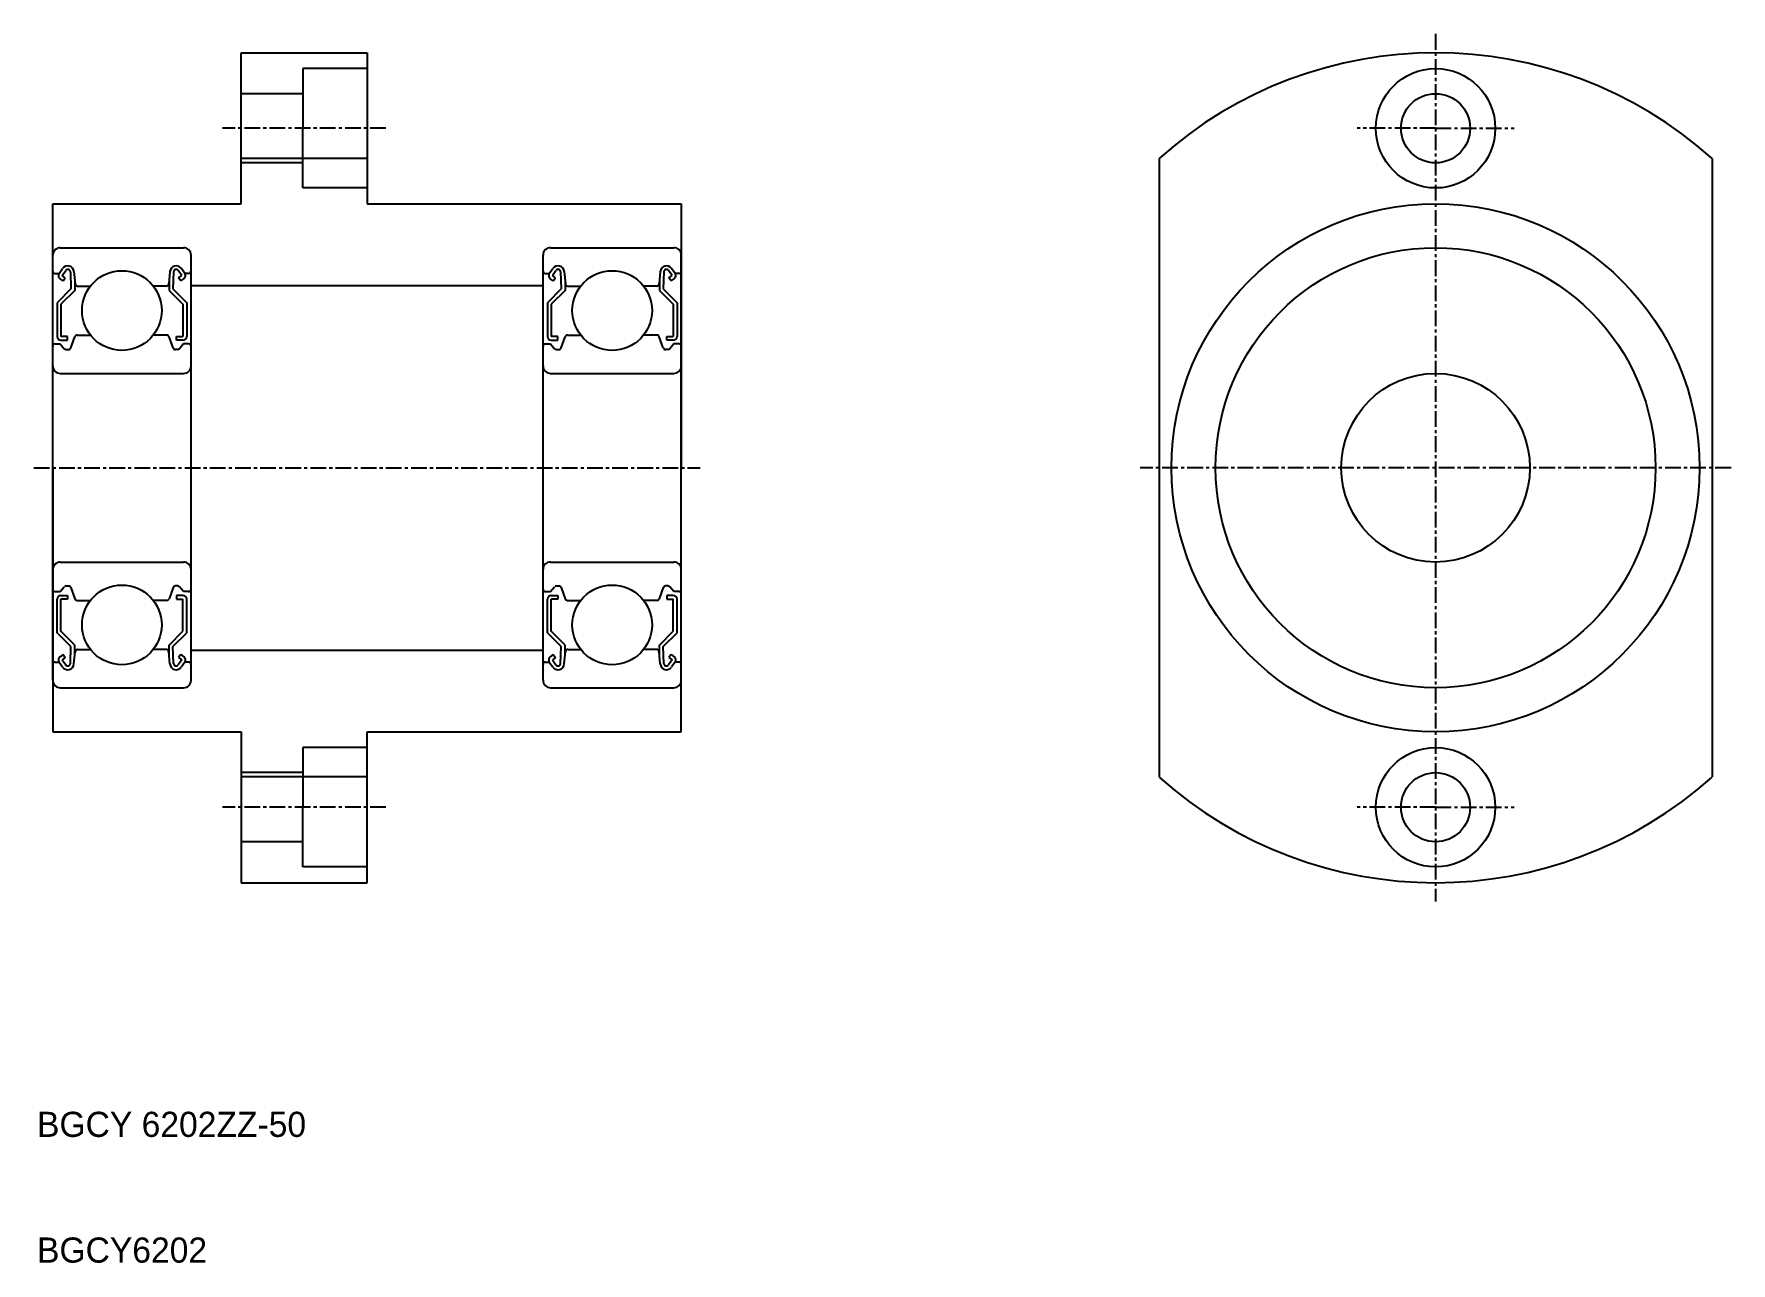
# Model space of a CAD drawing. Extents: x 125 to 260, y 48 to 145.
import ezdxf

# ---------------------------------------------------------------- set-up
doc = ezdxf.new("R2010")
doc.units = 0
doc.linetypes.add('CENTER', pattern=[2, 1.25, -0.25, 0.25, -0.25])
doc.linetypes.add('DASHED', pattern=[19.05, 12.7, -6.35])
doc.layers.get('0').update_dxf_attribs({"linetype": 'CONTINUOUS'})
doc.layers.add('CENTER', color=1, linetype='CENTER')

msp = doc.modelspace()

# ---------------------------------------------------------------- linework, layer by layer
for p, q in [((141.84, 131.92), (141.84, 143.92)), ((141.84, 143.92), (151.84, 143.92)), ((151.84, 143.92), (151.84, 131.92)), ((151.84, 135.52), (141.84, 135.52)), ((214.84, 135.52), (214.84, 86.33)), ((258.84, 135.52), (258.84, 86.33)), ((126.84, 110.92), (126.84, 131.92)), ((126.84, 131.92), (141.84, 131.92)), ((151.84, 131.92), (176.84, 131.92)), ((176.84, 131.92), (176.84, 110.92)), ((127.44, 128.42), (137.24, 128.42)), ((166.44, 128.42), (176.24, 128.42)), ((126.84, 94.02), (126.84, 127.82)), ((137.84, 94.02), (137.84, 127.82)), ((165.84, 94.02), (165.84, 127.82)), ((176.84, 94.02), (176.84, 127.82)), ((127.04, 126.37), (127.34, 126.37)), ((127.34, 126.37), (127.62, 126.77)), ((127.66, 125.78), (127.42, 125.95)), ((127.59, 126.2), (127.87, 126.6)), ((127.84, 126.03), (127.59, 126.2)), ((127.66, 125.78), (127.84, 126.03)), ((128.24, 126.49), (128.29, 125.15)), ((128.53, 126.53), (128.62, 125.55)), ((128.59, 125.89), (128.59, 125.02)), ((136.16, 126.53), (136.07, 125.55)), ((136.1, 125.89), (136.1, 125.02)), ((136.45, 126.49), (136.4, 125.15)), ((137.1, 126.2), (136.82, 126.6)), ((136.85, 126.03), (137.1, 126.2)), ((137.03, 125.78), (136.85, 126.03)), ((137.03, 125.78), (137.27, 125.95)), ((137.34, 126.37), (137.07, 126.77)), ((137.64, 126.37), (137.34, 126.37)), ((166.04, 126.37), (166.34, 126.37)), ((166.34, 126.37), (166.62, 126.77)), ((166.66, 125.78), (166.42, 125.95)), ((166.59, 126.2), (166.87, 126.6)), ((166.84, 126.03), (166.59, 126.2)), ((166.66, 125.78), (166.84, 126.03)), ((167.24, 126.49), (167.29, 125.15)), ((167.53, 126.53), (167.62, 125.55)), ((167.59, 125.89), (167.59, 125.02)), ((175.16, 126.53), (175.07, 125.55)), ((175.1, 125.89), (175.1, 125.02)), ((175.45, 126.49), (175.4, 125.15)), ((176.1, 126.2), (175.82, 126.6)), ((175.85, 126.03), (176.1, 126.2)), ((176.03, 125.78), (175.85, 126.03)), ((176.03, 125.78), (176.27, 125.95)), ((176.34, 126.37), (176.07, 126.77)), ((176.64, 126.37), (176.34, 126.37)), ((128.29, 125.15), (127.19, 124.05)), ((128.59, 125.02), (127.49, 123.92)), ((128.82, 125.37), (129.84, 125.37)), ((135.87, 125.37), (134.85, 125.37)), ((136.1, 125.02), (137.2, 123.92)), ((136.4, 125.15), (137.5, 124.05)), ((167.29, 125.15), (166.19, 124.05)), ((167.59, 125.02), (166.49, 123.92)), ((167.82, 125.37), (168.84, 125.37)), ((174.87, 125.37), (173.85, 125.37)), ((175.1, 125.02), (176.2, 123.92)), ((175.4, 125.15), (176.5, 124.05)), ((127.19, 124.05), (127.19, 121.37)), ((127.49, 123.92), (127.49, 121.37)), ((137.2, 123.92), (137.2, 121.37)), ((137.5, 124.05), (137.5, 121.37)), ((166.19, 124.05), (166.19, 121.37)), ((166.49, 123.92), (166.49, 121.37)), ((176.2, 123.92), (176.2, 121.37)), ((176.5, 124.05), (176.5, 121.37)), ((127.04, 120.77), (127.44, 120.77)), ((127.44, 120.77), (127.76, 120.39)), ((128.01, 121.37), (127.49, 121.37)), ((127.49, 121.07), (128.01, 121.07)), ((127.92, 120.32), (128.09, 120.32)), ((128.01, 121.07), (128.01, 121.37)), ((128.28, 120.45), (128.6, 121.34)), ((128.79, 121.47), (129.84, 121.47)), ((135.9, 121.47), (134.85, 121.47)), ((136.41, 120.45), (136.09, 121.34)), ((136.77, 120.32), (136.6, 120.32)), ((136.68, 121.37), (137.2, 121.37)), ((136.68, 121.07), (136.68, 121.37)), ((137.2, 121.07), (136.68, 121.07)), ((137.24, 120.77), (136.93, 120.39)), ((137.64, 120.77), (137.24, 120.77)), ((166.04, 120.77), (166.44, 120.77)), ((166.44, 120.77), (166.76, 120.39)), ((167.01, 121.37), (166.49, 121.37)), ((166.49, 121.07), (167.01, 121.07)), ((166.92, 120.32), (167.09, 120.32)), ((167.01, 121.07), (167.01, 121.37)), ((167.28, 120.45), (167.6, 121.34)), ((167.79, 121.47), (168.84, 121.47)), ((174.9, 121.47), (173.85, 121.47)), ((175.41, 120.45), (175.09, 121.34)), ((175.77, 120.32), (175.6, 120.32)), ((175.68, 121.37), (176.2, 121.37)), ((175.68, 121.07), (175.68, 121.37)), ((176.2, 121.07), (175.68, 121.07)), ((176.24, 120.77), (175.93, 120.39)), ((176.64, 120.77), (176.24, 120.77)), ((127.44, 118.42), (137.24, 118.42)), ((166.44, 118.42), (176.24, 118.42)), ((126.84, 110.92), (126.84, 89.92)), ((126.84, 110.92), (126.84, 110.92)), ((165.84, 110.92), (165.84, 110.92)), ((176.84, 89.92), (176.84, 110.92)), ((126.84, 102.67), (126.84, 102.67)), ((127.44, 103.42), (137.24, 103.42)), ((165.84, 102.67), (165.84, 102.67)), ((166.44, 103.42), (176.24, 103.42)), ((127.44, 101.07), (127.76, 101.45)), ((127.92, 101.52), (128.09, 101.52)), ((128.28, 101.39), (128.6, 100.5)), ((136.41, 101.39), (136.09, 100.5)), ((136.77, 101.52), (136.6, 101.52)), ((137.24, 101.07), (136.93, 101.45)), ((166.44, 101.07), (166.76, 101.45)), ((166.92, 101.52), (167.09, 101.52)), ((167.28, 101.39), (167.6, 100.5)), ((175.41, 101.39), (175.09, 100.5)), ((175.77, 101.52), (175.6, 101.52)), ((176.24, 101.07), (175.93, 101.45)), ((127.04, 101.07), (127.44, 101.07)), ((127.19, 97.8), (127.19, 100.47)), ((127.49, 100.77), (128.01, 100.77)), ((127.49, 97.92), (127.49, 100.47)), ((128.01, 100.47), (127.49, 100.47)), ((128.01, 100.77), (128.01, 100.47)), ((128.79, 100.37), (129.84, 100.37)), ((135.9, 100.37), (134.85, 100.37)), ((136.68, 100.77), (136.68, 100.47)), ((137.2, 100.77), (136.68, 100.77)), ((136.68, 100.47), (137.2, 100.47)), ((137.2, 97.92), (137.2, 100.47)), ((137.64, 101.07), (137.24, 101.07)), ((137.5, 97.8), (137.5, 100.47)), ((166.04, 101.07), (166.44, 101.07)), ((166.19, 97.8), (166.19, 100.47)), ((166.49, 100.77), (167.01, 100.77)), ((167.01, 100.47), (166.49, 100.47)), ((166.49, 97.92), (166.49, 100.47)), ((167.01, 100.77), (167.01, 100.47)), ((167.79, 100.37), (168.84, 100.37)), ((174.9, 100.37), (173.85, 100.37)), ((176.2, 100.77), (175.68, 100.77)), ((175.68, 100.77), (175.68, 100.47)), ((175.68, 100.47), (176.2, 100.47)), ((176.2, 97.92), (176.2, 100.47)), ((176.64, 101.07), (176.24, 101.07)), ((176.5, 97.8), (176.5, 100.47)), ((128.29, 96.7), (127.19, 97.8)), ((128.59, 96.82), (127.49, 97.92)), ((136.1, 96.82), (137.2, 97.92)), ((136.4, 96.7), (137.5, 97.8)), ((167.29, 96.7), (166.19, 97.8)), ((167.59, 96.82), (166.49, 97.92)), ((175.1, 96.82), (176.2, 97.92)), ((175.4, 96.7), (176.5, 97.8)), ((127.66, 96.06), (127.42, 95.89)), ((127.66, 96.06), (127.84, 95.82)), ((128.24, 95.35), (128.29, 96.7)), ((128.53, 95.32), (128.62, 96.29)), ((128.59, 95.95), (128.59, 96.82)), ((128.82, 96.47), (129.84, 96.47)), ((135.87, 96.47), (134.85, 96.47)), ((136.16, 95.32), (136.07, 96.29)), ((136.1, 95.95), (136.1, 96.82)), ((136.45, 95.35), (136.4, 96.7)), ((137.03, 96.06), (136.85, 95.82)), ((137.03, 96.06), (137.27, 95.89)), ((166.66, 96.06), (166.42, 95.89)), ((166.66, 96.06), (166.84, 95.82)), ((167.24, 95.35), (167.29, 96.7)), ((167.53, 95.32), (167.62, 96.29)), ((167.59, 95.95), (167.59, 96.82)), ((167.82, 96.47), (168.84, 96.47)), ((174.87, 96.47), (173.85, 96.47)), ((175.16, 95.32), (175.07, 96.29)), ((175.1, 95.95), (175.1, 96.82)), ((175.45, 95.35), (175.4, 96.7)), ((176.03, 96.06), (175.85, 95.82)), ((176.03, 96.06), (176.27, 95.89)), ((127.04, 95.47), (127.34, 95.47)), ((127.34, 95.47), (127.62, 95.08)), ((127.84, 95.82), (127.59, 95.64)), ((127.59, 95.64), (127.87, 95.24)), ((137.1, 95.64), (136.82, 95.24)), ((136.85, 95.82), (137.1, 95.64)), ((137.34, 95.47), (137.07, 95.08)), ((137.64, 95.47), (137.34, 95.47)), ((166.04, 95.47), (166.34, 95.47)), ((166.34, 95.47), (166.62, 95.08)), ((166.84, 95.82), (166.59, 95.64)), ((166.59, 95.64), (166.87, 95.24)), ((176.1, 95.64), (175.82, 95.24)), ((175.85, 95.82), (176.1, 95.64)), ((176.34, 95.47), (176.07, 95.08)), ((176.64, 95.47), (176.34, 95.47)), ((127.44, 93.42), (137.24, 93.42)), ((166.44, 93.42), (176.24, 93.42)), ((126.84, 89.92), (141.84, 89.92)), ((141.84, 89.92), (141.84, 77.92)), ((151.84, 89.92), (176.84, 89.92)), ((151.84, 77.92), (151.84, 89.92)), ((151.84, 86.33), (141.84, 86.33)), ((141.84, 77.92), (151.84, 77.92))]:
    msp.add_line(p, q)
at = {"color": 3, "linetype": 'DASHED'}
for p, q in [((146.74, 142.67), (146.74, 137.92)), ((151.84, 142.67), (146.74, 142.67)), ((146.74, 140.67), (141.84, 140.67)), ((146.74, 133.17), (146.74, 137.92)), ((146.74, 135.17), (141.84, 135.17)), ((151.84, 133.17), (146.74, 133.17)), ((151.84, 88.67), (146.74, 88.67)), ((146.74, 88.67), (146.74, 83.92)), ((146.74, 86.67), (141.84, 86.67)), ((146.74, 79.17), (146.74, 83.92)), ((146.74, 81.17), (141.84, 81.17)), ((151.84, 79.17), (146.74, 79.17))]:
    msp.add_line(p, q, dxfattribs=at)
at = {"color": 7, "linetype": 'CONTINUOUS'}
for p, q in [((137.84, 125.42), (165.84, 125.42)), ((137.84, 96.42), (165.84, 96.42))]:
    msp.add_line(p, q, dxfattribs=at)
for centre, radius in [((236.84, 137.92), 4.75), ((236.84, 137.92), 2.75), ((236.84, 110.92), 21), ((236.84, 110.92), 17.5), ((132.34, 123.42), 3.17), ((171.34, 123.42), 3.17), ((236.84, 110.92), 7.5), ((132.34, 98.42), 3.17), ((171.34, 98.42), 3.17), ((236.84, 83.92), 4.75), ((236.84, 83.92), 2.75)]:
    msp.add_circle(centre, radius)
for centre, radius, start, end in [((236.84, 110.92), 33, 48.1897, 131.8103), ((127.44, 127.82), 0.6, 90, 180), ((137.24, 127.82), 0.6, 0, 90), ((166.44, 127.82), 0.6, 90, 180), ((176.24, 127.82), 0.6, 0, 90), ((128.03, 126.48), 0.5, 5.065, 144.9356), ((136.66, 126.48), 0.5, 35.0644, 174.935), ((167.03, 126.48), 0.5, 5.065, 144.9356), ((175.66, 126.48), 0.5, 35.0644, 174.935), ((127.04, 126.57), 0.2, 180, 270), ((127.59, 126.2), 0.3, 144.9356, 235.0377), ((128.04, 126.49), 0.2, 2.1312, 144.9367), ((128.82, 125.57), 0.2, 185.065, 270), ((135.87, 125.57), 0.2, 270, 354.935), ((136.65, 126.49), 0.2, 35.0633, 177.8688), ((137.1, 126.2), 0.3, 304.9623, 35.0644), ((137.64, 126.57), 0.2, 270, 0), ((166.04, 126.57), 0.2, 180, 270), ((166.59, 126.2), 0.3, 144.9356, 235.0377), ((167.04, 126.49), 0.2, 2.1312, 144.9367), ((167.82, 125.57), 0.2, 185.065, 270), ((174.87, 125.57), 0.2, 270, 354.935), ((175.65, 126.49), 0.2, 35.0633, 177.8688), ((176.1, 126.2), 0.3, 304.9623, 35.0644), ((176.64, 126.57), 0.2, 270, 0), ((127.04, 120.57), 0.2, 90, 180), ((127.49, 121.37), 0.3, 180, 270), ((127.92, 120.52), 0.2, 219.997, 270), ((128.09, 120.52), 0.2, 270, 339.9703), ((128.79, 121.27), 0.2, 90, 159.9703), ((135.9, 121.27), 0.2, 20.0297, 90), ((136.6, 120.52), 0.2, 200.0297, 270), ((136.77, 120.52), 0.2, 270, 320.003), ((137.2, 121.37), 0.3, 270, 0), ((137.64, 120.57), 0.2, 0, 90), ((166.04, 120.57), 0.2, 90, 180), ((166.49, 121.37), 0.3, 180, 270), ((166.92, 120.52), 0.2, 219.997, 270), ((167.09, 120.52), 0.2, 270, 339.9703), ((167.79, 121.27), 0.2, 90, 159.9703), ((174.9, 121.27), 0.2, 20.0297, 90), ((175.6, 120.52), 0.2, 200.0297, 270), ((175.77, 120.52), 0.2, 270, 320.003), ((176.2, 121.37), 0.3, 270, 0), ((176.64, 120.57), 0.2, 0, 90), ((127.44, 119.02), 0.6, 180, 270), ((137.24, 119.02), 0.6, 270, 0), ((166.44, 119.02), 0.6, 180, 270), ((176.24, 119.02), 0.6, 270, 0), ((127.44, 102.82), 0.6, 90, 180), ((137.24, 102.82), 0.6, 0, 90), ((166.44, 102.82), 0.6, 90, 180), ((176.24, 102.82), 0.6, 0, 90), ((127.04, 101.27), 0.2, 180, 270), ((127.92, 101.32), 0.2, 90, 140.003), ((128.09, 101.32), 0.2, 20.0297, 90), ((136.6, 101.32), 0.2, 90, 159.9703), ((136.77, 101.32), 0.2, 39.997, 90), ((137.64, 101.27), 0.2, 270, 0), ((166.04, 101.27), 0.2, 180, 270), ((166.92, 101.32), 0.2, 90, 140.003), ((167.09, 101.32), 0.2, 20.0297, 90), ((175.6, 101.32), 0.2, 90, 159.9703), ((175.77, 101.32), 0.2, 39.997, 90), ((176.64, 101.27), 0.2, 270, 0), ((127.49, 100.47), 0.3, 90, 180), ((128.79, 100.57), 0.2, 200.0297, 270), ((135.9, 100.57), 0.2, 270, 339.9703), ((137.2, 100.47), 0.3, 0, 90), ((166.49, 100.47), 0.3, 90, 180), ((167.79, 100.57), 0.2, 200.0297, 270), ((174.9, 100.57), 0.2, 270, 339.9703), ((176.2, 100.47), 0.3, 0, 90), ((127.59, 95.64), 0.3, 124.9623, 215.0644), ((128.82, 96.27), 0.2, 90, 174.935), ((135.87, 96.27), 0.2, 5.065, 90), ((137.1, 95.64), 0.3, 324.9356, 55.0377), ((166.59, 95.64), 0.3, 124.9623, 215.0644), ((167.82, 96.27), 0.2, 90, 174.935), ((174.87, 96.27), 0.2, 5.065, 90), ((176.1, 95.64), 0.3, 324.9356, 55.0377), ((127.04, 95.27), 0.2, 90, 180), ((128.03, 95.36), 0.5, 215.0644, 354.935), ((128.04, 95.36), 0.2, 215.0633, 357.8688), ((136.66, 95.36), 0.5, 185.065, 324.9356), ((136.65, 95.36), 0.2, 182.1312, 324.9367), ((137.64, 95.27), 0.2, 0, 90), ((166.04, 95.27), 0.2, 90, 180), ((167.03, 95.36), 0.5, 215.0644, 354.935), ((167.04, 95.36), 0.2, 215.0633, 357.8688), ((175.66, 95.36), 0.5, 185.065, 324.9356), ((175.65, 95.36), 0.2, 182.1312, 324.9367), ((176.64, 95.27), 0.2, 0, 90), ((127.44, 94.02), 0.6, 180, 270), ((137.24, 94.02), 0.6, 270, 0), ((166.44, 94.02), 0.6, 180, 270), ((176.24, 94.02), 0.6, 270, 0), ((236.84, 110.92), 33, 228.1897, 311.8103)]:
    msp.add_arc(centre, radius, start, end)
at = {"layer": 'CENTER', "color": 1, "linetype": 'CENTER'}
for p, q in [((236.84, 145.42), (236.84, 76.42)), ((153.34, 137.92), (140.34, 137.92)), ((236.84, 137.92), (230.59, 137.92)), ((236.84, 137.92), (243.09, 137.92)), ((125.34, 110.92), (178.34, 110.92)), ((260.34, 110.92), (213.34, 110.92)), ((153.34, 83.92), (140.34, 83.92)), ((236.84, 83.92), (230.59, 83.92)), ((236.84, 83.92), (243.09, 83.92))]:
    msp.add_line(p, q, dxfattribs=at)

# ---------------------------------------------------------------- texts
for s, p in [('BGCY 6202ZZ-50', (125.59, 57.7)), ('BGCY6202', (125.59, 47.7))]:
    msp.add_text(s, height=2).set_placement(p)

doc.saveas('drawing.dxf')
